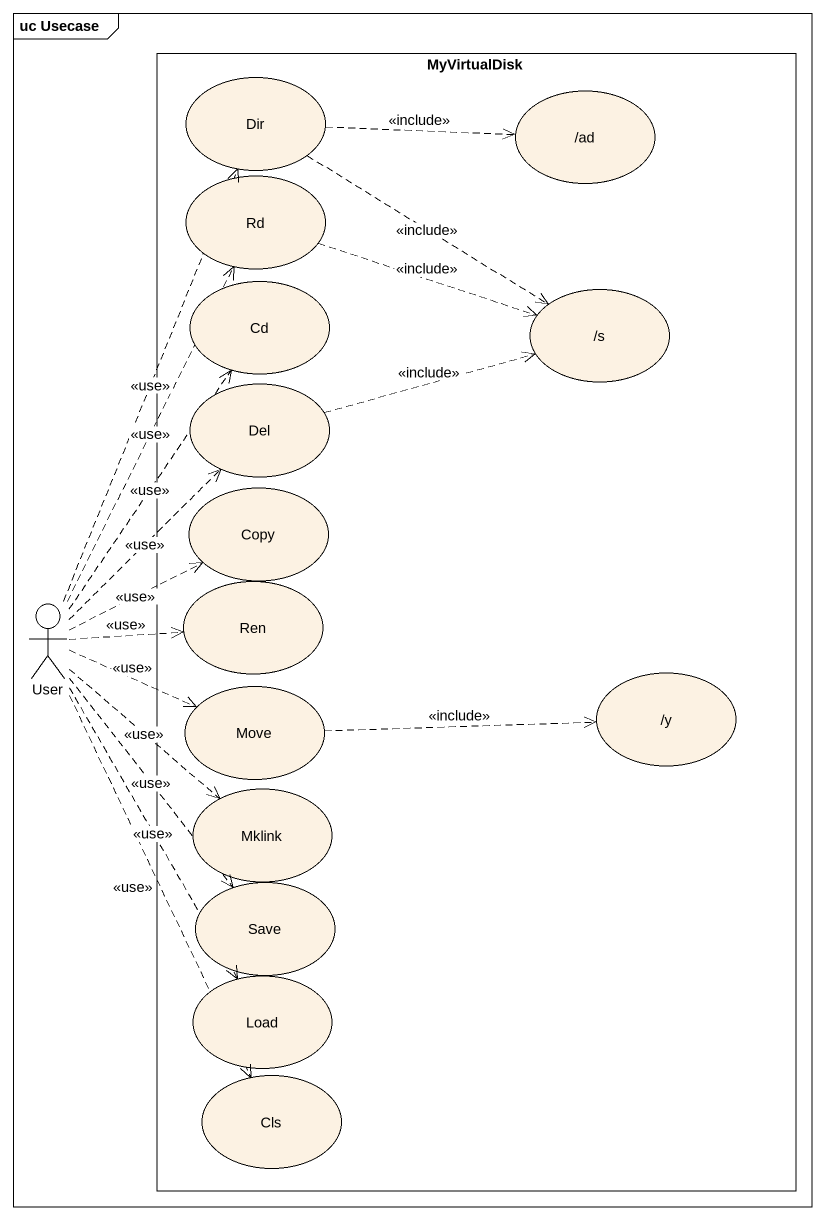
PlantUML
@startuml
mainframe uc Usecase
rectangle MyVirtualDisk {
  usecase Dir
  usecase "/ad" as ad
  usecase Rd
  usecase Cd
  usecase "/s" as s
  usecase Del
  usecase Copy
  usecase Ren
  usecase Move
  usecase "/y" as y
  usecase Mklink
  usecase Save
  usecase Load
  usecase Cls
}
actor User
Dir .right.> ad : <<include>>
Dir ..> s : <<include>>
Rd .right.> s : <<include>>
Del .right.> s : <<include>>
User .up.> Dir : <<use>>
User .up.> Rd : <<use>>
User .up.> Cd : <<use>>
User .up.> Del : <<use>>
User .up.> Copy : <<use>>
User .right.> Ren : <<use>>
User .right.> Move : <<use>>
User ..> Mklink : <<use>>
User ..> Save : <<use>>
User ..> Load : <<use>>
User ..> Cls : <<use>>
Move .right.> y : <<include>>
@enduml
